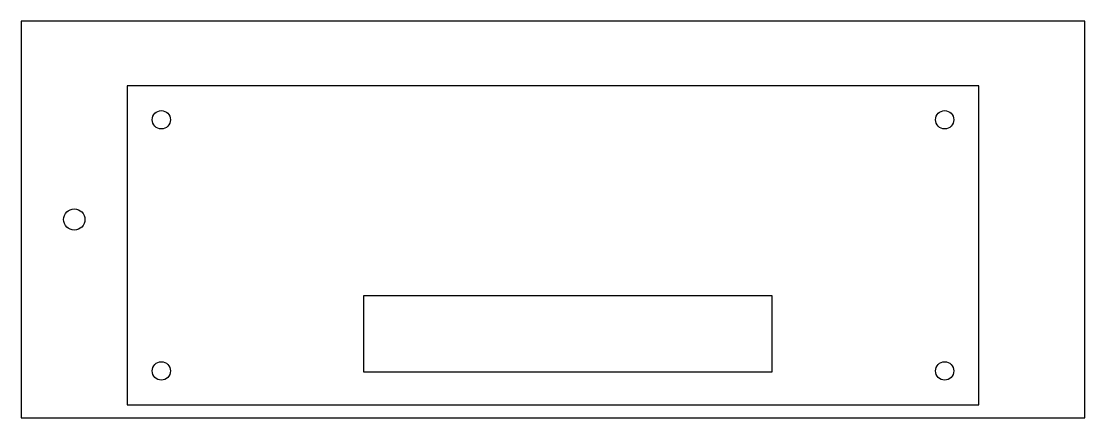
# Model space of a CAD drawing. Header units: millimetres. Extents: x 0 to 250, y 0 to 93.
import ezdxf

# ---------------------------------------------------------------- set-up
doc = ezdxf.new("R2010")
doc.units = ezdxf.units.MM

msp = doc.modelspace()

# ---------------------------------------------------------------- linework, layer by layer
at = {"layer": 'CUT'}
for p, q in [((176.365, 28.6), (80.365, 28.6)), ((80.365, 28.6), (80.365, 10.8)), ((176.365, 10.8), (176.365, 28.6)), ((80.365, 10.8), (176.365, 10.8))]:
    msp.add_line(p, q, dxfattribs=at)
for centre, radius in [((32.905, 70), 2.15), ((216.905, 70), 2.15), ((12.453, 46.57), 2.5), ((32.905, 11), 2.15), ((216.905, 11), 2.15)]:
    msp.add_circle(centre, radius, dxfattribs=at)
at = {"layer": 'OUTLINE'}
for p, q in [((249.81, 93.14), (0, 93.14)), ((0, 93.14), (0, 0)), ((249.81, 0), (249.81, 93.14)), ((0, 0), (249.81, 0))]:
    msp.add_line(p, q, dxfattribs=at)
at = {"layer": 'REF'}
for p, q in [((224.905, 78), (24.905, 78)), ((24.905, 78), (24.905, 3)), ((224.905, 3), (224.905, 78)), ((24.905, 3), (224.905, 3))]:
    msp.add_line(p, q, dxfattribs=at)

doc.saveas('drawing.dxf')
